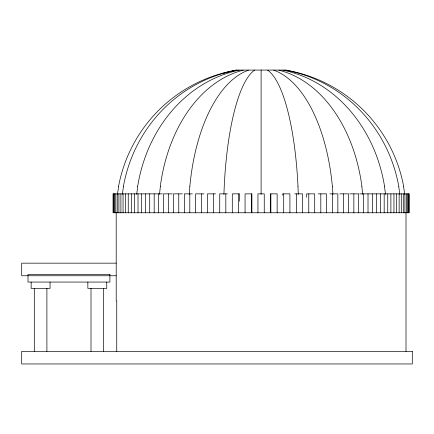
<?xml version="1.0" encoding="UTF-8"?>
<svg xmlns="http://www.w3.org/2000/svg" width="434" height="434" viewBox="0 0 434 434"><rect width="100%" height="100%" fill="white"/><g stroke="black" fill="none" stroke-linecap="round" stroke-linejoin="round"><path stroke-width="0.65" d="M223.917 194.345L224.221 186.685A144.853 37.492 -90 0 1 254.584 70.178M189.267 194.345L189.848 186.685M159.517 194.345L160.336 186.685M136.683 194.345L137.692 186.685M122.334 194.345L123.457 186.685M117.435 194.345L118.601 186.685M162.457 193.862L113.052 193.862L113.052 212.763L409.148 212.763L409.148 193.862L359.743 193.862M172.396 193.862L163.52 193.862L163.52 212.763M182.378 193.862L173.6 193.862L173.6 212.763M192.322 193.862L184.347 193.862L184.347 212.763M204.051 193.862L195.674 193.862L195.674 212.763M215.579 193.862L207.506 193.862L207.506 212.763M227.454 193.862L219.74 193.862L219.74 212.763M294.746 193.862L302.46 193.862L302.46 212.763M318.149 193.862L326.525 193.862L326.525 212.763M329.878 193.862L337.853 193.862L337.853 212.763M339.822 193.862L348.6 193.862L348.6 212.763M349.804 193.862L358.679 193.862L358.679 212.763M116.198 263.161L21.7 263.161L21.7 275.758L116.198 275.758M403.598 186.685L404.765 194.345M398.743 186.685L399.871 194.345M384.508 186.685L385.517 194.345M361.864 186.685L362.688 194.345M332.352 186.685L332.932 194.345M297.979 186.685L298.283 194.345M408.861 193.862L408.861 212.763M408.313 193.862L408.313 212.763M407.45 193.862L407.45 212.763M406.354 193.862L406.354 212.763M406.002 212.763L406.002 351.361M404.922 193.862L404.922 212.763M403.289 193.862L403.289 212.763M401.298 193.862L401.298 212.763M399.144 193.862L399.144 212.763M396.611 193.862L396.611 212.763M393.947 193.862L393.947 212.763M390.888 193.862L390.888 212.763M387.741 193.862L387.741 212.763M384.182 193.862L384.182 212.763M380.569 193.862L380.569 212.763M376.538 193.862L376.538 212.763M372.486 193.862L372.486 212.763M368.016 193.862L368.016 212.763M363.562 193.862L363.562 212.763M353.851 193.862L353.851 212.763M343.435 193.862L343.435 212.763M332.395 193.862L332.395 212.763M320.813 193.862L320.813 212.763M314.699 212.763L314.699 193.862L306.621 193.862L306.621 197.237M308.775 193.862L308.775 212.763M296.373 193.862L296.373 212.763M289.912 212.763L289.912 193.862L282.61 193.862L282.61 195.213M283.706 193.862L283.706 212.763M277.142 212.763L277.142 193.862L270.317 193.862L270.317 212.763M270.865 193.862L270.865 212.763M264.252 212.763L264.252 193.862L257.948 193.862L257.948 212.763M235.901 70.048A24.809 0.575 -10.1 0 0 236.758 70.042A24.809 1.682 -9.4 0 0 239.275 70.042A24.809 2.669 -8.1 0 0 243.279 70.042A24.809 3.483 -6.2 0 0 248.498 70.042A24.809 4.052 -3.9 0 0 254.579 70.042A24.809 4.351 -1.3 0 0 261.1 70.042L261.1 194.345M251.883 212.763L251.883 193.862L245.058 193.862L245.058 212.763M251.335 193.862L251.335 212.763M239.59 201.284L239.59 193.862L232.288 193.862L232.288 212.763M238.494 193.862L238.494 212.763M225.826 193.862L225.826 212.763M213.425 193.862L213.425 212.763M201.387 193.862L201.387 212.763M189.804 193.862L189.804 212.763M178.765 193.862L178.765 212.763M168.349 193.862L168.349 212.763M158.638 193.862L158.638 212.763M154.184 193.862L154.184 212.763M149.714 193.862L149.714 212.763M145.661 193.862L145.661 212.763M141.63 193.862L141.63 212.763M138.017 193.862L138.017 212.763M134.459 193.862L134.459 212.763M131.312 193.862L131.312 212.763M128.252 193.862L128.252 212.763M125.589 193.862L125.589 212.763M123.055 193.862L123.055 212.763M120.902 193.862L120.902 212.763M118.911 193.862L118.911 212.763M117.278 193.862L117.278 212.763M116.751 351.361L116.751 300.963L116.209 300.963L116.198 212.763M115.845 193.862L115.845 212.763M114.75 193.862L114.75 212.763M113.887 193.862L113.887 212.763M113.339 193.862L113.339 212.763M106.748 282.062L106.748 288.36L87.852 288.36L87.852 282.062M103.601 288.36L103.601 351.361M90.999 288.36L90.999 351.361M50.051 282.062L50.051 288.36L31.15 288.36L31.15 282.062M46.899 288.36L46.899 351.361M34.302 288.36L34.302 351.361M261.1 70.042A24.809 4.351 1.3 0 0 267.621 70.042A24.809 4.052 3.9 0 0 273.702 70.042A24.809 3.483 6.2 0 0 278.921 70.042A24.809 2.669 8.1 0 0 282.925 70.042A24.809 1.682 9.4 0 0 285.442 70.042A24.809 0.575 10.1 0 0 286.299 70.048M267.615 70.178A144.853 37.492 -90 0 1 298.006 186.669M273.686 70.178A144.853 72.429 -90 0 1 332.395 186.669M278.899 70.178A144.853 102.429 -90 0 1 361.929 186.669M282.903 70.178A144.853 125.448 90 0 1 384.589 186.669M285.42 70.178A144.853 139.916 -90 0 1 398.835 186.669M286.277 70.178A144.853 144.853 0 0 1 403.691 186.669M223.581 73.265A144.853 139.916 90 0 1 236.785 70.178A144.853 139.916 -90 0 0 123.364 186.669M118.509 186.669A144.853 144.853 0 0 1 235.922 70.178M137.611 186.669A144.853 125.448 -90 0 1 239.297 70.178M160.271 186.669A144.853 102.429 -90 0 1 243.3 70.178M189.804 186.669A144.853 72.429 -90 0 1 248.514 70.178M109.9 274.5L27.998 274.5L27.998 282.062L109.9 282.062L109.9 274.5M412.3 351.361L21.7 351.361L21.7 363.958L412.3 363.958L412.3 351.361"/></g></svg>
